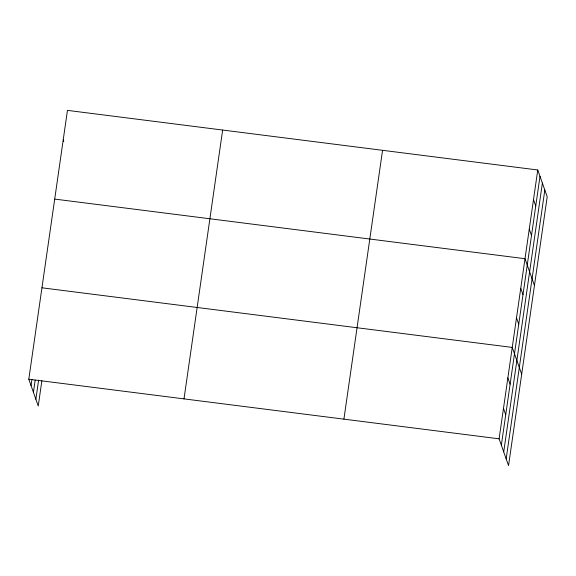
<?xml version="1.0" encoding="UTF-8"?>
<svg xmlns="http://www.w3.org/2000/svg" width="576" height="576" viewBox="0 0 576 576"><rect width="100%" height="100%" fill="white"/><g stroke="black" fill="none" stroke-linecap="round" stroke-linejoin="round"><path stroke-width="0.86" d="M41.868 380.765L38.239 406.015L28.8 379.21L67.457 110.376L537.761 169.985L547.2 196.79L508.543 465.624L499.104 438.818L537.761 169.985M31.039 385.574L31.918 379.476M33.415 392.321L35.172 380.131M35.863 399.269L38.614 380.117M184.003 398.88L222.653 130.046M343.908 419.148L382.558 150.314M501.35 445.183L540 176.35M503.719 451.93L542.376 183.096M506.167 458.878L544.824 190.044M54.698 199.094L525.002 258.703L534.442 285.502M41.94 287.806L512.251 347.414L521.69 374.22M28.8 379.21L499.104 438.818M533.506 199.562L535.752 205.92M529.258 229.133L531.497 235.49M520.754 288.274L522.994 294.638M516.499 317.844L518.738 324.209M507.866 377.885L510.106 384.242M503.489 408.348L505.728 414.713M63.202 139.954L63.763 141.538"/></g></svg>
